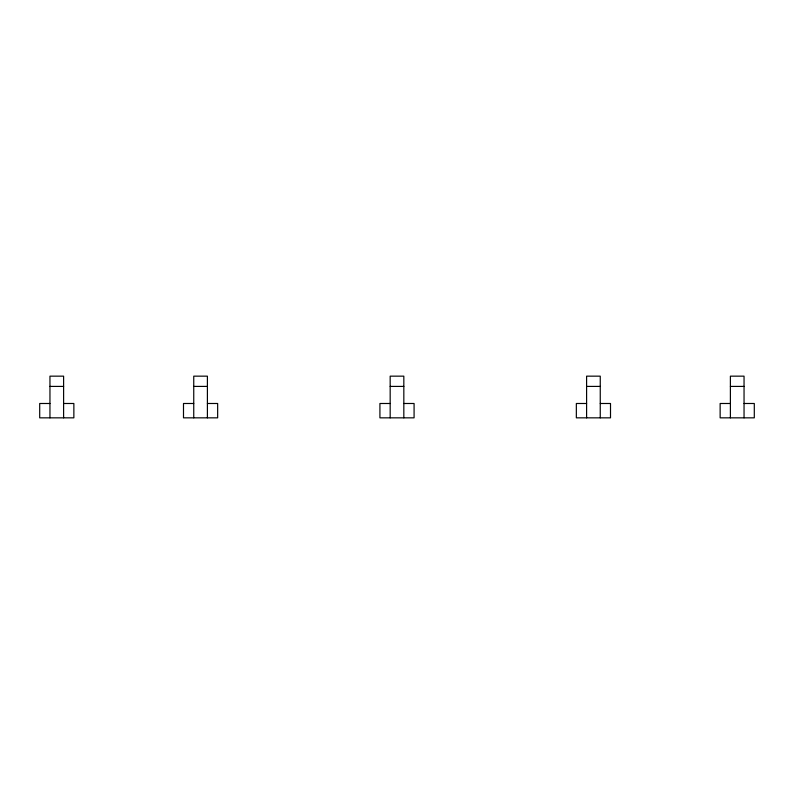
<?xml version="1.0" encoding="UTF-8"?>
<svg xmlns="http://www.w3.org/2000/svg" width="794" height="794" viewBox="0 0 794 794"><rect width="100%" height="100%" fill="white"/><g stroke="black" fill="none" stroke-linecap="round" stroke-linejoin="round"><path stroke-width="1.19" d="M49.953 386.41L63.609 386.41M193.746 386.41L207.403 386.41M390.172 386.41L403.828 386.41M586.597 386.41L600.254 386.41M730.391 386.41L744.047 386.41M49.953 403.491L39.7 403.491L39.7 417.843L73.862 417.843L73.862 403.491L63.609 403.491M193.746 403.491L183.493 403.491L183.493 417.843L217.655 417.843L217.655 403.491L207.403 403.491M390.172 403.491L379.919 403.491L379.919 417.843L414.081 417.843L414.081 403.491L403.828 403.491M586.597 403.491L576.345 403.491L576.345 417.843L610.507 417.843L610.507 403.491L600.254 403.491M730.391 403.491L720.138 403.491L720.138 417.843L754.3 417.843L754.3 403.491L744.047 403.491M744.047 417.843L744.047 376.158L730.391 376.158L730.391 417.843M600.254 417.843L600.254 376.158L586.597 376.158L586.597 417.843M403.828 417.843L403.828 376.158L390.172 376.158L390.172 417.843M207.403 417.843L207.403 376.158L193.746 376.158L193.746 417.843M63.609 417.843L63.609 376.158L49.953 376.158L49.953 417.843"/></g></svg>
